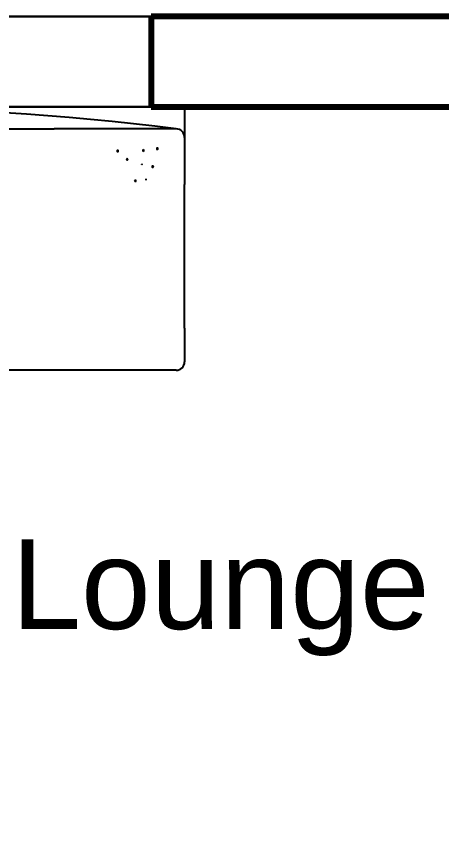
# Model space of a CAD drawing. Header units: feet. Extents: x 15180 to 17114, y 6067 to 8094.
# Drawn here: x 16491 to 16538.4, y 7826.8 to 7918.7 of the extents above; entities that cross this region are included whole.
import ezdxf

# ---------------------------------------------------------------- set-up
doc = ezdxf.new("R2010")
doc.units = ezdxf.units.FT
doc.layers.add('freecads.com', color=7, linetype='Continuous')
doc.layers.add('Windows', color=142, linetype='Continuous', lineweight=80)
doc.styles.get("Standard").update_dxf_attribs({"font": 'arial.ttf'})

msp = doc.modelspace()

# ---------------------------------------------------------------- linework, layer by layer
for points in [[(16000.378, 7918.71), (16710.061, 7918.71), (16710.061, 7311.552), (15992.8, 7311.552)], [(16710.061, 7660.767), (16710.061, 7918.71), (16459.022, 7918.71)], [(16430.286, 7908.65), (16700.001, 7908.65), (16700.001, 7760.072)], [(16700.001, 7760.072), (16700.001, 7908.65), (16459.022, 7908.65)]]:
    msp.add_lwpolyline(points)
at = {"layer": 'freecads.com', "ltscale": 2}
for p, q in [((16430.315, 7908.627), (16495.207, 7908.627)), ((16509.75, 7908.627), (16495.207, 7908.627)), ((16509.75, 7908.627), (16509.75, 7905.238)), ((16484.585, 7906.186), (16495.207, 7906.186)), ((16508.802, 7906.186), (16495.207, 7906.186)), ((16509.75, 7905.238), (16509.75, 7900.002)), ((16509.75, 7883.968), (16509.75, 7900.002)), ((16509.75, 7883.968), (16509.75, 7880.226)), ((16495.207, 7879.277), (16485.217, 7879.277)), ((16508.802, 7879.277), (16495.207, 7879.277))]:
    msp.add_line(p, q, dxfattribs=at)
for centre, radius, start, end in [((16469.306, 7589.693), 318.948, 82.88673, 96.63201), ((16508.802, 7905.238), 0.948, 0, 90), ((16502.294, 7903.722), 0.0703, 90, 270), ((16502.294, 7903.722), 0.0703, 270, 90), ((16505.154, 7903.771), 0.0703, 90, 270), ((16505.154, 7903.771), 0.0703, 270, 90), ((16506.719, 7903.975), 0.0703, 90, 270), ((16506.719, 7903.975), 0.0703, 270, 90), ((16503.357, 7902.797), 0.0703, 90, 270), ((16503.357, 7902.797), 0.0703, 270, 90), ((16504.991, 7902.235), 0.0117, 90, 270), ((16504.991, 7902.235), 0.0117, 270, 90), ((16506.201, 7901.974), 0.0703, 90, 270), ((16506.201, 7901.974), 0.0703, 270, 90), ((16504.256, 7900.401), 0.0703, 90, 270), ((16504.256, 7900.401), 0.0703, 270, 90), ((16505.453, 7900.551), 0.0117, 90, 270), ((16505.453, 7900.551), 0.0117, 270, 90), ((16508.802, 7880.226), 0.948, 270, 0)]:
    msp.add_arc(centre, radius, start, end, dxfattribs=at)
at = {"layer": 'Windows'}
for p, q in [((16647.4, 7918.71), (16506.036, 7918.71)), ((16506.036, 7918.71), (16506.036, 7908.65)), ((16506.036, 7908.65), (16647.4, 7908.65))]:
    msp.add_line(p, q, dxfattribs=at)

# ---------------------------------------------------------------- texts
at = {"insert": (16490.446, 7860.448), "char_height": 10, "attachment_point": 1}
msp.add_mtext_dynamic_manual_height_columns('Lounge', width=54.31354, gutter_width=12.5, heights=[0], dxfattribs=at)

doc.saveas('drawing.dxf')
